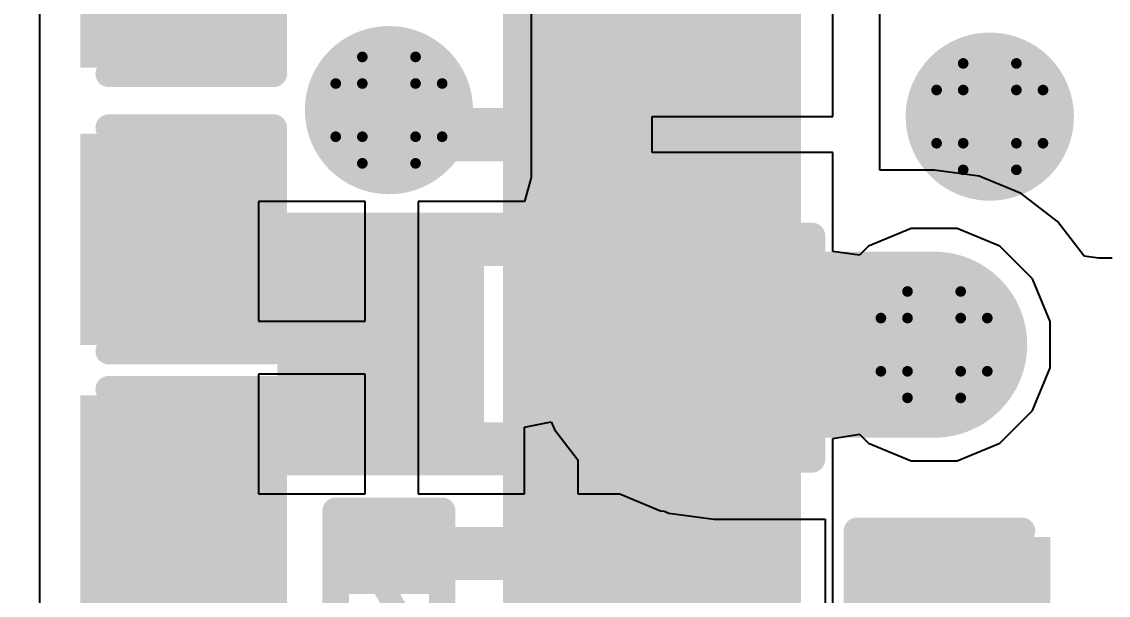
# Model space of a CAD drawing. Header units: inches. Extents: x 0 to 12.8, y -0.1 to 3.5.
# Drawn here: x 0.577 to 0.7812, y 0.4849 to 0.5927 of the extents above; entities that cross this region are included whole.
import ezdxf

# ---------------------------------------------------------------- set-up
doc = ezdxf.new("R2010")
doc.units = ezdxf.units.IN
doc.header["$MEASUREMENT"] = 0
for name, color, linetype in [('Bottom Layer', 5, 'Continuous'), ('Bottom Overlay', 54, 'Continuous'), ('Bottom Paste', 16, 'Continuous'), ('Bottom Solder', 6, 'Continuous'), ('Drill Drawing', 1, 'Continuous'), ('Top Layer', 1, 'Continuous'), ('Top Overlay', 2, 'Continuous'), ('Top Paste', 8, 'Continuous'), ('Top Solder', 216, 'Continuous'), ('Via Holes', 16, 'Continuous')]:
    doc.layers.add(name, color=color, linetype=linetype)
doc.styles.add('Arial', font='', dxfattribs={"height": 0.2})
doc.styles.get('Arial').set_extended_font_data('Arial')

# ---------------------------------------------------------------- blocks, each defined once
blk = doc.blocks.new('48_LQFP__7_7___5')
at = {"layer": 'Top Layer'}
for points in [[(-0.003543300000000001, -0.14330705), (-0.003543299999999998, -0.19133855), (-0.0161417, -0.19133855), (-0.0161417, -0.14330705)], [(0.0161417, -0.14330705), (0.0161417, -0.19133855), (0.003543300000000001, -0.19133855), (0.003543299999999998, -0.14330705)], [(0.0358268, -0.14330705), (0.0358268, -0.19133855), (0.0232284, -0.19133855), (0.0232284, -0.14330705)], [(0.0555118, -0.14330705), (0.0555118, -0.19133855), (0.0429134, -0.19133855), (0.0429134, -0.14330705)], [(0.0751969, -0.14330705), (0.0751969, -0.19133855), (0.0625985, -0.19133855), (0.0625985, -0.14330705)], [(0.0948819, -0.14330705), (0.0948819, -0.19133855), (0.0822835, -0.19133855), (0.0822835, -0.14330705)]]:
    blk.add_hatch(color=1, dxfattribs=at).paths.add_polyline_path(points)
at = {"layer": 'Top Paste'}
for points in [[(-0.003543300000000001, -0.14330705), (-0.003543299999999998, -0.19133855), (-0.0161417, -0.19133855), (-0.0161417, -0.14330705)], [(0.0161417, -0.14330705), (0.0161417, -0.19133855), (0.003543300000000001, -0.19133855), (0.003543299999999998, -0.14330705)], [(0.0358268, -0.14330705), (0.0358268, -0.19133855), (0.0232284, -0.19133855), (0.0232284, -0.14330705)], [(0.0555118, -0.14330705), (0.0555118, -0.19133855), (0.0429134, -0.19133855), (0.0429134, -0.14330705)], [(0.0751969, -0.14330705), (0.0751969, -0.19133855), (0.0625985, -0.19133855), (0.0625985, -0.14330705)], [(0.0948819, -0.14330705), (0.0948819, -0.19133855), (0.0822835, -0.19133855), (0.0822835, -0.14330705)]]:
    blk.add_hatch(color=8, dxfattribs=at).paths.add_polyline_path(points)
at = {"layer": 'Top Solder'}
for points in [[(0.0004566999999999985, -0.13930705), (0.0004567000000000015, -0.19533855), (-0.0201417, -0.19533855), (-0.0201417, -0.13930705)], [(0.0201417, -0.13930705), (0.0201417, -0.19533855), (-0.0004566999999999985, -0.19533855), (-0.0004567000000000015, -0.13930705)], [(0.0398268, -0.13930705), (0.0398268, -0.19533855), (0.0192284, -0.19533855), (0.0192284, -0.13930705)], [(0.0595118, -0.13930705), (0.0595118, -0.19533855), (0.0389134, -0.19533855), (0.0389134, -0.13930705)], [(0.0791969, -0.13930705), (0.0791969, -0.19533855), (0.0585985, -0.19533855), (0.0585985, -0.13930705)], [(0.0988819, -0.13930705), (0.0988819, -0.19533855), (0.0782835, -0.19533855), (0.0782835, -0.13930705)]]:
    blk.add_hatch(color=216, dxfattribs=at).paths.add_polyline_path(points)
blk = doc.blocks.new('R___0201_8')
at = {"layer": 'Top Layer'}
for points in [[(-0.01614165, 0.00728345), (-0.00551175, 0.00728345), (-0.00551175, -0.00728345), (-0.01614165, -0.00728345)], [(0.00551185, 0.00728345), (0.01614175, 0.00728345), (0.01614175, -0.00728345), (0.00551185, -0.00728345)]]:
    blk.add_hatch(color=1, dxfattribs=at).paths.add_polyline_path(points)
at = {"layer": 'Top Paste'}
for points in [[(-0.01614165, 0.00728345), (-0.00551175, 0.00728345), (-0.00551175, -0.00728345), (-0.01614165, -0.00728345)], [(0.00551185, 0.00728345), (0.01614175, 0.00728345), (0.01614175, -0.00728345), (0.00551185, -0.00728345)]]:
    blk.add_hatch(color=8, dxfattribs=at).paths.add_polyline_path(points)
at = {"layer": 'Top Solder'}
for points in [[(-0.01830705, 0.00944885), (-0.00334635, 0.00944885), (-0.00334635, -0.00944885), (-0.01830705, -0.00944885)], [(0.00334645, 0.00944885), (0.01830715, 0.00944885), (0.01830715, -0.00944885), (0.00334645, -0.00944885)]]:
    blk.add_hatch(color=216, dxfattribs=at).paths.add_polyline_path(points)
at = {"layer": 'Top Overlay'}
for points in [[(-0.019, 0.01, 0.005, 0.005, 0), (-0.019, -0.01, 0.005, 0.005, 0)], [(-0.019, 0.01, 0.005, 0.005, 0), (0.019, 0.01, 0.005, 0.005, 0)], [(0.019, 0.01, 0.005, 0.005, 0), (0.019, -0.01, 0.005, 0.005, 0)], [(-0.019, -0.01, 0.005, 0.005, 0), (0.019, -0.01, 0.005, 0.005, 0)]]:
    blk.add_lwpolyline(points, format="xyseb", dxfattribs=at)
for points in [[(-0.02025, 0.01, 0.0025, 0.0025, 1), (-0.01775, 0.01, 0.0025, 0.0025, 1)], [(-0.02025, 0.01, 0.0025, 0.0025, 1), (-0.01775, 0.01, 0.0025, 0.0025, 1)], [(0.01775, 0.01, 0.0025, 0.0025, 1), (0.02025, 0.01, 0.0025, 0.0025, 1)], [(0.01775, 0.01, 0.0025, 0.0025, 1), (0.02025, 0.01, 0.0025, 0.0025, 1)], [(-0.02025, -0.01, 0.0025, 0.0025, 1), (-0.01775, -0.01, 0.0025, 0.0025, 1)], [(-0.02025, -0.01, 0.0025, 0.0025, 1), (-0.01775, -0.01, 0.0025, 0.0025, 1)], [(0.01775, -0.01, 0.0025, 0.0025, 1), (0.02025, -0.01, 0.0025, 0.0025, 1)], [(0.01775, -0.01, 0.0025, 0.0025, 1), (0.02025, -0.01, 0.0025, 0.0025, 1)]]:
    blk.add_lwpolyline(points, format="xyseb", close=True, dxfattribs=at)
blk = doc.blocks.new('C___0603_43')
at = {"layer": 'Top Layer'}
for points in [[(-0.015, 0.0175), (-0.015, -0.0175), (-0.045, -0.0175), (-0.045, 0.0175)], [(0.045, 0.0175), (0.045, -0.0175), (0.015, -0.0175), (0.015, 0.0175)]]:
    blk.add_hatch(color=1, dxfattribs=at).paths.add_polyline_path(points)
at = {"layer": 'Top Paste'}
for points in [[(-0.015, 0.0175), (-0.015, -0.0175), (-0.045, -0.0175), (-0.045, 0.0175)], [(0.045, 0.0175), (0.045, -0.0175), (0.015, -0.0175), (0.015, 0.0175)]]:
    blk.add_hatch(color=8, dxfattribs=at).paths.add_polyline_path(points)
at = {"layer": 'Top Solder'}
for points in [[(-0.0126378, 0.0198622), (-0.0126378, -0.0198622), (-0.0473622, -0.0198622), (-0.0473622, 0.0198622)], [(0.0473622, 0.0198622), (0.0473622, -0.0198622), (0.0126378, -0.0198622), (0.0126378, 0.0198622)]]:
    blk.add_hatch(color=216, dxfattribs=at).paths.add_polyline_path(points)
at = {"layer": 'Top Overlay'}
for points in [[(-0.049, -0.021, 0.005, 0.005, 0), (-0.049, 0.021, 0.005, 0.005, 0)], [(-0.049, 0.021, 0.005, 0.005, 0), (-0.018, 0.021, 0.005, 0.005, 0)], [(0.018, 0.021, 0.005, 0.005, 0), (0.049, 0.021, 0.005, 0.005, 0)], [(0.049, -0.021, 0.005, 0.005, 0), (0.049, 0.021, 0.005, 0.005, 0)], [(-0.049, -0.021, 0.005, 0.005, 0), (-0.018, -0.021, 0.005, 0.005, 0)], [(0.018, -0.021, 0.005, 0.005, 0), (0.049, -0.021, 0.005, 0.005, 0)]]:
    blk.add_lwpolyline(points, format="xyseb", dxfattribs=at)
for points in [[(-0.05025, 0.021, 0.0025, 0.0025, 1), (-0.04775, 0.021, 0.0025, 0.0025, 1)], [(-0.05025, 0.021, 0.0025, 0.0025, 1), (-0.04775, 0.021, 0.0025, 0.0025, 1)], [(-0.01925, 0.021, 0.0025, 0.0025, 1), (-0.01675, 0.021, 0.0025, 0.0025, 1)], [(0.01675, 0.021, 0.0025, 0.0025, 1), (0.01925, 0.021, 0.0025, 0.0025, 1)], [(0.04775, 0.021, 0.0025, 0.0025, 1), (0.05025, 0.021, 0.0025, 0.0025, 1)], [(0.04775, 0.021, 0.0025, 0.0025, 1), (0.05025, 0.021, 0.0025, 0.0025, 1)], [(-0.05025, -0.021, 0.0025, 0.0025, 1), (-0.04775, -0.021, 0.0025, 0.0025, 1)], [(-0.05025, -0.021, 0.0025, 0.0025, 1), (-0.04775, -0.021, 0.0025, 0.0025, 1)], [(-0.01925, -0.021, 0.0025, 0.0025, 1), (-0.01675, -0.021, 0.0025, 0.0025, 1)], [(0.01675, -0.021, 0.0025, 0.0025, 1), (0.01925, -0.021, 0.0025, 0.0025, 1)], [(0.04775, -0.021, 0.0025, 0.0025, 1), (0.05025, -0.021, 0.0025, 0.0025, 1)], [(0.04775, -0.021, 0.0025, 0.0025, 1), (0.05025, -0.021, 0.0025, 0.0025, 1)]]:
    blk.add_lwpolyline(points, format="xyseb", close=True, dxfattribs=at)
blk = doc.blocks.new('C___0603_44')
at = {"layer": 'Top Layer'}
for points in [[(-0.015, 0.0175), (-0.015, -0.0175), (-0.045, -0.0175), (-0.045, 0.0175)], [(0.045, 0.0175), (0.045, -0.0175), (0.015, -0.0175), (0.015, 0.0175)]]:
    blk.add_hatch(color=1, dxfattribs=at).paths.add_polyline_path(points)
at = {"layer": 'Top Paste'}
for points in [[(-0.015, 0.0175), (-0.015, -0.0175), (-0.045, -0.0175), (-0.045, 0.0175)], [(0.045, 0.0175), (0.045, -0.0175), (0.015, -0.0175), (0.015, 0.0175)]]:
    blk.add_hatch(color=8, dxfattribs=at).paths.add_polyline_path(points)
at = {"layer": 'Top Solder'}
for points in [[(-0.0126378, 0.0198622), (-0.0126378, -0.0198622), (-0.0473622, -0.0198622), (-0.0473622, 0.0198622)], [(0.0473622, 0.0198622), (0.0473622, -0.0198622), (0.0126378, -0.0198622), (0.0126378, 0.0198622)]]:
    blk.add_hatch(color=216, dxfattribs=at).paths.add_polyline_path(points)
at = {"layer": 'Top Overlay'}
for points in [[(-0.049, -0.021, 0.005, 0.005, 0), (-0.049, 0.021, 0.005, 0.005, 0)], [(-0.049, 0.021, 0.005, 0.005, 0), (-0.018, 0.021, 0.005, 0.005, 0)], [(0.018, 0.021, 0.005, 0.005, 0), (0.049, 0.021, 0.005, 0.005, 0)], [(0.049, -0.021, 0.005, 0.005, 0), (0.049, 0.021, 0.005, 0.005, 0)], [(-0.049, -0.021, 0.005, 0.005, 0), (-0.018, -0.021, 0.005, 0.005, 0)], [(0.018, -0.021, 0.005, 0.005, 0), (0.049, -0.021, 0.005, 0.005, 0)]]:
    blk.add_lwpolyline(points, format="xyseb", dxfattribs=at)
for points in [[(-0.05025, 0.021, 0.0025, 0.0025, 1), (-0.04775, 0.021, 0.0025, 0.0025, 1)], [(-0.05025, 0.021, 0.0025, 0.0025, 1), (-0.04775, 0.021, 0.0025, 0.0025, 1)], [(-0.01925, 0.021, 0.0025, 0.0025, 1), (-0.01675, 0.021, 0.0025, 0.0025, 1)], [(0.01675, 0.021, 0.0025, 0.0025, 1), (0.01925, 0.021, 0.0025, 0.0025, 1)], [(0.04775, 0.021, 0.0025, 0.0025, 1), (0.05025, 0.021, 0.0025, 0.0025, 1)], [(0.04775, 0.021, 0.0025, 0.0025, 1), (0.05025, 0.021, 0.0025, 0.0025, 1)], [(-0.05025, -0.021, 0.0025, 0.0025, 1), (-0.04775, -0.021, 0.0025, 0.0025, 1)], [(-0.05025, -0.021, 0.0025, 0.0025, 1), (-0.04775, -0.021, 0.0025, 0.0025, 1)], [(-0.01925, -0.021, 0.0025, 0.0025, 1), (-0.01675, -0.021, 0.0025, 0.0025, 1)], [(0.01675, -0.021, 0.0025, 0.0025, 1), (0.01925, -0.021, 0.0025, 0.0025, 1)], [(0.04775, -0.021, 0.0025, 0.0025, 1), (0.05025, -0.021, 0.0025, 0.0025, 1)], [(0.04775, -0.021, 0.0025, 0.0025, 1), (0.05025, -0.021, 0.0025, 0.0025, 1)]]:
    blk.add_lwpolyline(points, format="xyseb", close=True, dxfattribs=at)
blk = doc.blocks.new('C___0603_B_49')
at = {"layer": 'Bottom Layer'}
for points in [[(-0.045, -0.0175), (-0.045, 0.0175), (-0.015, 0.0175), (-0.015, -0.0175)], [(0.015, -0.0175), (0.015, 0.0175), (0.045, 0.0175), (0.045, -0.0175)]]:
    blk.add_hatch(color=5, dxfattribs=at).paths.add_polyline_path(points)
at = {"layer": 'Bottom Paste'}
for points in [[(-0.045, -0.0175), (-0.045, 0.0175), (-0.015, 0.0175), (-0.015, -0.0175)], [(0.015, -0.0175), (0.015, 0.0175), (0.045, 0.0175), (0.045, -0.0175)]]:
    blk.add_hatch(color=16, dxfattribs=at).paths.add_polyline_path(points)
at = {"layer": 'Bottom Solder'}
for points in [[(-0.0473622, -0.0198622), (-0.0473622, 0.0198622), (-0.0126378, 0.0198622), (-0.0126378, -0.0198622)], [(0.0126378, -0.0198622), (0.0126378, 0.0198622), (0.0473622, 0.0198622), (0.0473622, -0.0198622)]]:
    blk.add_hatch(color=6, dxfattribs=at).paths.add_polyline_path(points)
at = {"layer": 'Bottom Overlay'}
for points in [[(-0.049, 0.021, 0.005, 0.005, 0), (-0.018, 0.021, 0.005, 0.005, 0)], [(-0.049, -0.021, 0.005, 0.005, 0), (-0.049, 0.021, 0.005, 0.005, 0)], [(0.018, 0.021, 0.005, 0.005, 0), (0.049, 0.021, 0.005, 0.005, 0)], [(0.049, -0.021, 0.005, 0.005, 0), (0.049, 0.021, 0.005, 0.005, 0)], [(-0.049, -0.021, 0.005, 0.005, 0), (-0.018, -0.021, 0.005, 0.005, 0)], [(0.018, -0.021, 0.005, 0.005, 0), (0.049, -0.021, 0.005, 0.005, 0)]]:
    blk.add_lwpolyline(points, format="xyseb", dxfattribs=at)
for points in [[(-0.05025, 0.021, 0.0025, 0.0025, 1), (-0.04775, 0.021, 0.0025, 0.0025, 1)], [(-0.05025, 0.021, 0.0025, 0.0025, 1), (-0.04775, 0.021, 0.0025, 0.0025, 1)], [(-0.01925, 0.021, 0.0025, 0.0025, 1), (-0.01675, 0.021, 0.0025, 0.0025, 1)], [(0.01675, 0.021, 0.0025, 0.0025, 1), (0.01925, 0.021, 0.0025, 0.0025, 1)], [(0.04775, 0.021, 0.0025, 0.0025, 1), (0.05025, 0.021, 0.0025, 0.0025, 1)], [(0.04775, 0.021, 0.0025, 0.0025, 1), (0.05025, 0.021, 0.0025, 0.0025, 1)], [(-0.05025, -0.021, 0.0025, 0.0025, 1), (-0.04775, -0.021, 0.0025, 0.0025, 1)], [(-0.05025, -0.021, 0.0025, 0.0025, 1), (-0.04775, -0.021, 0.0025, 0.0025, 1)], [(-0.01925, -0.021, 0.0025, 0.0025, 1), (-0.01675, -0.021, 0.0025, 0.0025, 1)], [(0.01675, -0.021, 0.0025, 0.0025, 1), (0.01925, -0.021, 0.0025, 0.0025, 1)], [(0.04775, -0.021, 0.0025, 0.0025, 1), (0.05025, -0.021, 0.0025, 0.0025, 1)], [(0.04775, -0.021, 0.0025, 0.0025, 1), (0.05025, -0.021, 0.0025, 0.0025, 1)]]:
    blk.add_lwpolyline(points, format="xyseb", close=True, dxfattribs=at)
blk = doc.blocks.new('C___0603_B_53')
at = {"layer": 'Bottom Layer'}
for points in [[(-0.045, -0.0175), (-0.045, 0.0175), (-0.015, 0.0175), (-0.015, -0.0175)], [(0.015, -0.0175), (0.015, 0.0175), (0.045, 0.0175), (0.045, -0.0175)]]:
    blk.add_hatch(color=5, dxfattribs=at).paths.add_polyline_path(points)
at = {"layer": 'Bottom Paste'}
for points in [[(-0.045, -0.0175), (-0.045, 0.0175), (-0.015, 0.0175), (-0.015, -0.0175)], [(0.015, -0.0175), (0.015, 0.0175), (0.045, 0.0175), (0.045, -0.0175)]]:
    blk.add_hatch(color=16, dxfattribs=at).paths.add_polyline_path(points)
at = {"layer": 'Bottom Solder'}
for points in [[(-0.0473622, -0.0198622), (-0.0473622, 0.0198622), (-0.0126378, 0.0198622), (-0.0126378, -0.0198622)], [(0.0126378, -0.0198622), (0.0126378, 0.0198622), (0.0473622, 0.0198622), (0.0473622, -0.0198622)]]:
    blk.add_hatch(color=6, dxfattribs=at).paths.add_polyline_path(points)
at = {"layer": 'Bottom Overlay'}
for points in [[(-0.049, 0.021, 0.005, 0.005, 0), (-0.018, 0.021, 0.005, 0.005, 0)], [(-0.049, -0.021, 0.005, 0.005, 0), (-0.049, 0.021, 0.005, 0.005, 0)], [(0.018, 0.021, 0.005, 0.005, 0), (0.049, 0.021, 0.005, 0.005, 0)], [(0.049, -0.021, 0.005, 0.005, 0), (0.049, 0.021, 0.005, 0.005, 0)], [(-0.049, -0.021, 0.005, 0.005, 0), (-0.018, -0.021, 0.005, 0.005, 0)], [(0.018, -0.021, 0.005, 0.005, 0), (0.049, -0.021, 0.005, 0.005, 0)]]:
    blk.add_lwpolyline(points, format="xyseb", dxfattribs=at)
for points in [[(-0.05025, 0.021, 0.0025, 0.0025, 1), (-0.04775, 0.021, 0.0025, 0.0025, 1)], [(-0.05025, 0.021, 0.0025, 0.0025, 1), (-0.04775, 0.021, 0.0025, 0.0025, 1)], [(-0.01925, 0.021, 0.0025, 0.0025, 1), (-0.01675, 0.021, 0.0025, 0.0025, 1)], [(0.01675, 0.021, 0.0025, 0.0025, 1), (0.01925, 0.021, 0.0025, 0.0025, 1)], [(0.04775, 0.021, 0.0025, 0.0025, 1), (0.05025, 0.021, 0.0025, 0.0025, 1)], [(0.04775, 0.021, 0.0025, 0.0025, 1), (0.05025, 0.021, 0.0025, 0.0025, 1)], [(-0.05025, -0.021, 0.0025, 0.0025, 1), (-0.04775, -0.021, 0.0025, 0.0025, 1)], [(-0.05025, -0.021, 0.0025, 0.0025, 1), (-0.04775, -0.021, 0.0025, 0.0025, 1)], [(-0.01925, -0.021, 0.0025, 0.0025, 1), (-0.01675, -0.021, 0.0025, 0.0025, 1)], [(0.01675, -0.021, 0.0025, 0.0025, 1), (0.01925, -0.021, 0.0025, 0.0025, 1)], [(0.04775, -0.021, 0.0025, 0.0025, 1), (0.05025, -0.021, 0.0025, 0.0025, 1)], [(0.04775, -0.021, 0.0025, 0.0025, 1), (0.05025, -0.021, 0.0025, 0.0025, 1)]]:
    blk.add_lwpolyline(points, format="xyseb", close=True, dxfattribs=at)
blk = doc.blocks.new('C___0603_54')
at = {"layer": 'Top Layer'}
for points in [[(-0.015, 0.0175), (-0.015, -0.0175), (-0.045, -0.0175), (-0.045, 0.0175)], [(0.045, 0.0175), (0.045, -0.0175), (0.015, -0.0175), (0.015, 0.0175)]]:
    blk.add_hatch(color=1, dxfattribs=at).paths.add_polyline_path(points)
at = {"layer": 'Top Paste'}
for points in [[(-0.015, 0.0175), (-0.015, -0.0175), (-0.045, -0.0175), (-0.045, 0.0175)], [(0.045, 0.0175), (0.045, -0.0175), (0.015, -0.0175), (0.015, 0.0175)]]:
    blk.add_hatch(color=8, dxfattribs=at).paths.add_polyline_path(points)
at = {"layer": 'Top Solder'}
for points in [[(-0.0126378, 0.0198622), (-0.0126378, -0.0198622), (-0.0473622, -0.0198622), (-0.0473622, 0.0198622)], [(0.0473622, 0.0198622), (0.0473622, -0.0198622), (0.0126378, -0.0198622), (0.0126378, 0.0198622)]]:
    blk.add_hatch(color=216, dxfattribs=at).paths.add_polyline_path(points)
at = {"layer": 'Top Overlay'}
for points in [[(-0.049, -0.021, 0.005, 0.005, 0), (-0.049, 0.021, 0.005, 0.005, 0)], [(-0.049, 0.021, 0.005, 0.005, 0), (-0.018, 0.021, 0.005, 0.005, 0)], [(0.018, 0.021, 0.005, 0.005, 0), (0.049, 0.021, 0.005, 0.005, 0)], [(0.049, -0.021, 0.005, 0.005, 0), (0.049, 0.021, 0.005, 0.005, 0)], [(-0.049, -0.021, 0.005, 0.005, 0), (-0.018, -0.021, 0.005, 0.005, 0)], [(0.018, -0.021, 0.005, 0.005, 0), (0.049, -0.021, 0.005, 0.005, 0)]]:
    blk.add_lwpolyline(points, format="xyseb", dxfattribs=at)
for points in [[(-0.05025, 0.021, 0.0025, 0.0025, 1), (-0.04775, 0.021, 0.0025, 0.0025, 1)], [(-0.05025, 0.021, 0.0025, 0.0025, 1), (-0.04775, 0.021, 0.0025, 0.0025, 1)], [(-0.01925, 0.021, 0.0025, 0.0025, 1), (-0.01675, 0.021, 0.0025, 0.0025, 1)], [(0.01675, 0.021, 0.0025, 0.0025, 1), (0.01925, 0.021, 0.0025, 0.0025, 1)], [(0.04775, 0.021, 0.0025, 0.0025, 1), (0.05025, 0.021, 0.0025, 0.0025, 1)], [(0.04775, 0.021, 0.0025, 0.0025, 1), (0.05025, 0.021, 0.0025, 0.0025, 1)], [(-0.05025, -0.021, 0.0025, 0.0025, 1), (-0.04775, -0.021, 0.0025, 0.0025, 1)], [(-0.05025, -0.021, 0.0025, 0.0025, 1), (-0.04775, -0.021, 0.0025, 0.0025, 1)], [(-0.01925, -0.021, 0.0025, 0.0025, 1), (-0.01675, -0.021, 0.0025, 0.0025, 1)], [(0.01675, -0.021, 0.0025, 0.0025, 1), (0.01925, -0.021, 0.0025, 0.0025, 1)], [(0.04775, -0.021, 0.0025, 0.0025, 1), (0.05025, -0.021, 0.0025, 0.0025, 1)], [(0.04775, -0.021, 0.0025, 0.0025, 1), (0.05025, -0.021, 0.0025, 0.0025, 1)]]:
    blk.add_lwpolyline(points, format="xyseb", close=True, dxfattribs=at)

msp = doc.modelspace()

# ---------------------------------------------------------------- hatches: boundary and pattern name
at = {"layer": 'Bottom Layer'}
h = msp.add_hatch(color=5, dxfattribs=at)
edge = h.paths.add_edge_path()
edge.add_arc((0.6460231, 0.5760867), 0.011811, 0, 360)
h = msp.add_hatch(color=5, dxfattribs=at)
edge = h.paths.add_edge_path()
edge.add_arc((0.758954, 0.574864), 0.011811, 0, 360)
h = msp.add_hatch(color=5, dxfattribs=at)
edge = h.paths.add_edge_path()
edge.add_arc((0.7484879, 0.5319975), 0.011811, 0, 360)
at = {"layer": 'Bottom Solder'}
h = msp.add_hatch(color=6, dxfattribs=at)
edge = h.paths.add_edge_path()
edge.add_arc((0.6460231, 0.5760867), 0.015811, 0, 360)
h = msp.add_hatch(color=6, dxfattribs=at)
edge = h.paths.add_edge_path()
edge.add_arc((0.758954, 0.574864), 0.015811, 0, 360)
h = msp.add_hatch(color=6, dxfattribs=at)
edge = h.paths.add_edge_path()
edge.add_arc((0.7484879, 0.5319975), 0.015811, 0, 360)
at = {"layer": 'Top Layer'}
h = msp.add_hatch(color=1, dxfattribs=at)
edge = h.paths.add_edge_path()
edge.add_arc((0.6460231, 0.5760867), 0.011811, 0, 360)
h = msp.add_hatch(color=1, dxfattribs=at)
edge = h.paths.add_edge_path()
edge.add_arc((0.758954, 0.574864), 0.011811, 0, 360)
h = msp.add_hatch(color=1, dxfattribs=at)
edge = h.paths.add_edge_path()
edge.add_arc((0.7484879, 0.5319975), 0.011811, 0, 360)
at = {"layer": 'Top Solder'}
h = msp.add_hatch(color=216, dxfattribs=at)
edge = h.paths.add_edge_path()
edge.add_arc((0.6460231, 0.5760867), 0.015811, 0, 360)
h = msp.add_hatch(color=216, dxfattribs=at)
edge = h.paths.add_edge_path()
edge.add_arc((0.758954, 0.574864), 0.015811, 0, 360)
h = msp.add_hatch(color=216, dxfattribs=at)
edge = h.paths.add_edge_path()
edge.add_arc((0.7484879, 0.5319975), 0.015811, 0, 360)
at = {"layer": 'Via Holes'}
h = msp.add_hatch(color=7, dxfattribs=at)
edge = h.paths.add_edge_path()
edge.add_arc((0.6460231, 0.5760867), 0.0059055, 0, 360)
h = msp.add_hatch(color=7, dxfattribs=at)
edge = h.paths.add_edge_path()
edge.add_arc((0.758954, 0.574864), 0.0059055, 0, 360)
h = msp.add_hatch(color=7, dxfattribs=at)
edge = h.paths.add_edge_path()
edge.add_arc((0.7484879, 0.5319975), 0.0059055, 0, 360)

# ---------------------------------------------------------------- linework, layer by layer
at = {"layer": 'Bottom Layer'}
for p, q in [((0.6727366, 0.676307), (0.6727366, 0.5634344)), ((0.7382974, 0.5647779), (0.7382974, 0.6435266)), ((0.7484879, 0.5647779), (0.7382974, 0.5647779)), ((0.7569721, 0.5636609), (0.7484879, 0.5647779)), ((0.7648781, 0.5603862), (0.7569721, 0.5636609)), ((0.6727366, 0.5634344), (0.6715238, 0.5589368)), ((0.7716671, 0.5551767), (0.7648781, 0.5603862)), ((0.6415239, 0.5589367), (0.6215239, 0.5589367)), ((0.6215239, 0.5589367), (0.6215239, 0.5364367)), ((0.6415239, 0.5364367), (0.6415239, 0.5589367)), ((0.6677365, 0.5589367), (0.6515239, 0.5589367)), ((0.6515239, 0.5589367), (0.6515239, 0.5314367)), ((0.6715238, 0.5589368), (0.6677365, 0.5589367)), ((0.7766882, 0.5486332), (0.7716671, 0.5551767)), ((0.7793847, 0.5482405), (0.7766882, 0.5486332)), ((0.7819376, 0.5482405), (0.7793847, 0.5482405)), ((0.6215239, 0.5364367), (0.6415239, 0.5364367)), ((0.6515239, 0.5314367), (0.6515239, 0.5039367)), ((0.6415239, 0.5264367), (0.6215239, 0.5264367)), ((0.6215239, 0.5264367), (0.6215239, 0.5039367)), ((0.6415239, 0.5039367), (0.6415239, 0.5264367)), ((0.6715239, 0.516518), (0.6765239, 0.5175125)), ((0.6765239, 0.5175125), (0.6771283, 0.5160534)), ((0.6715239, 0.5039367), (0.6715239, 0.516518)), ((0.6771283, 0.5160534), (0.6815239, 0.5103251)), ((0.6815239, 0.5103251), (0.6815239, 0.5039367)), ((0.6215239, 0.5039367), (0.6415239, 0.5039367)), ((0.6515239, 0.5039367), (0.6715239, 0.5039367)), ((0.6815239, 0.5039367), (0.6894122, 0.5039367)), ((0.6894122, 0.5039367), (0.6970328, 0.5007802)), ((0.6970328, 0.5007802), (0.6977521, 0.5006855)), ((0.6977521, 0.5006855), (0.6986005, 0.5003341)), ((0.6986005, 0.5003341), (0.7070847, 0.4992171)), ((0.7070847, 0.4992171), (0.728, 0.4992171)), ((0.728, 0.4992171), (0.728, 0.481))]:
    msp.add_line(p, q, dxfattribs=at)
for points in [[(0.705517, 0.5324436, 0.035, 0.035, 0), (0.705517, 0.676307, 0.035, 0.035, 0)], [(0.7070847, 0.5319975, 0.035, 0.035, 0), (0.7484879, 0.5319975, 0.035, 0.035, 0)]]:
    msp.add_lwpolyline(points, format="xyseb", dxfattribs=at)
for points in [[(0.696767, 0.5324436, 0.0175, 0.0175, 1), (0.714267, 0.5324436, 0.0175, 0.0175, 1)], [(0.6983347, 0.5319975, 0.0175, 0.0175, 1), (0.7158347, 0.5319975, 0.0175, 0.0175, 1)], [(0.7397379, 0.5319975, 0.0175, 0.0175, 1), (0.7572379, 0.5319975, 0.0175, 0.0175, 1)]]:
    msp.add_lwpolyline(points, format="xyseb", close=True, dxfattribs=at)
at = {"layer": 'Drill Drawing'}
for points in [[(0.6410231, 0.5810867, 0.002, 0.002, 0), (0.6410231, 0.5860867, 0.002, 0.002, 0)], [(0.6410231, 0.5860867, 0.002, 0.002, 0), (0.6510231, 0.5860867, 0.002, 0.002, 0)], [(0.6510231, 0.5810867, 0.002, 0.002, 0), (0.6510231, 0.5860867, 0.002, 0.002, 0)], [(0.753954, 0.579864, 0.002, 0.002, 0), (0.753954, 0.584864, 0.002, 0.002, 0)], [(0.753954, 0.584864, 0.002, 0.002, 0), (0.763954, 0.584864, 0.002, 0.002, 0)], [(0.763954, 0.579864, 0.002, 0.002, 0), (0.763954, 0.584864, 0.002, 0.002, 0)], [(0.6360231, 0.5710867, 0.002, 0.002, 0), (0.6360231, 0.5810867, 0.002, 0.002, 0)], [(0.6360231, 0.5810867, 0.002, 0.002, 0), (0.6410231, 0.5810867, 0.002, 0.002, 0)], [(0.6510231, 0.5810867, 0.002, 0.002, 0), (0.6560231, 0.5810867, 0.002, 0.002, 0)], [(0.6560231, 0.5710867, 0.002, 0.002, 0), (0.6560231, 0.5810867, 0.002, 0.002, 0)], [(0.748954, 0.569864, 0.002, 0.002, 0), (0.748954, 0.579864, 0.002, 0.002, 0)], [(0.748954, 0.579864, 0.002, 0.002, 0), (0.753954, 0.579864, 0.002, 0.002, 0)], [(0.763954, 0.579864, 0.002, 0.002, 0), (0.768954, 0.579864, 0.002, 0.002, 0)], [(0.768954, 0.569864, 0.002, 0.002, 0), (0.768954, 0.579864, 0.002, 0.002, 0)], [(0.6360231, 0.5710867, 0.002, 0.002, 0), (0.6410231, 0.5710867, 0.002, 0.002, 0)], [(0.6410231, 0.5660867, 0.002, 0.002, 0), (0.6410231, 0.5710867, 0.002, 0.002, 0)], [(0.6510231, 0.5710867, 0.002, 0.002, 0), (0.6560231, 0.5710867, 0.002, 0.002, 0)], [(0.6510231, 0.5660867, 0.002, 0.002, 0), (0.6510231, 0.5710867, 0.002, 0.002, 0)], [(0.748954, 0.569864, 0.002, 0.002, 0), (0.753954, 0.569864, 0.002, 0.002, 0)], [(0.753954, 0.564864, 0.002, 0.002, 0), (0.753954, 0.569864, 0.002, 0.002, 0)], [(0.763954, 0.569864, 0.002, 0.002, 0), (0.768954, 0.569864, 0.002, 0.002, 0)], [(0.763954, 0.564864, 0.002, 0.002, 0), (0.763954, 0.569864, 0.002, 0.002, 0)], [(0.6410231, 0.5660867, 0.002, 0.002, 0), (0.6510231, 0.5660867, 0.002, 0.002, 0)], [(0.753954, 0.564864, 0.002, 0.002, 0), (0.763954, 0.564864, 0.002, 0.002, 0)], [(0.7434879, 0.5369975, 0.002, 0.002, 0), (0.7434879, 0.5419975, 0.002, 0.002, 0)], [(0.7434879, 0.5419975, 0.002, 0.002, 0), (0.7534879, 0.5419975, 0.002, 0.002, 0)], [(0.7534879, 0.5369975, 0.002, 0.002, 0), (0.7534879, 0.5419975, 0.002, 0.002, 0)], [(0.7384879, 0.5269975, 0.002, 0.002, 0), (0.7384879, 0.5369975, 0.002, 0.002, 0)], [(0.7384879, 0.5369975, 0.002, 0.002, 0), (0.7434879, 0.5369975, 0.002, 0.002, 0)], [(0.7534879, 0.5369975, 0.002, 0.002, 0), (0.7584879, 0.5369975, 0.002, 0.002, 0)], [(0.7584879, 0.5269975, 0.002, 0.002, 0), (0.7584879, 0.5369975, 0.002, 0.002, 0)], [(0.7384879, 0.5269975, 0.002, 0.002, 0), (0.7434879, 0.5269975, 0.002, 0.002, 0)], [(0.7434879, 0.5219975, 0.002, 0.002, 0), (0.7434879, 0.5269975, 0.002, 0.002, 0)], [(0.7534879, 0.5269975, 0.002, 0.002, 0), (0.7584879, 0.5269975, 0.002, 0.002, 0)], [(0.7534879, 0.5219975, 0.002, 0.002, 0), (0.7534879, 0.5269975, 0.002, 0.002, 0)], [(0.7434879, 0.5219975, 0.002, 0.002, 0), (0.7534879, 0.5219975, 0.002, 0.002, 0)]]:
    msp.add_lwpolyline(points, format="xyseb", dxfattribs=at)
for points in [[(0.6405231, 0.5860867, 0.001, 0.001, 1), (0.6415231, 0.5860867, 0.001, 0.001, 1)], [(0.6405231, 0.5860867, 0.001, 0.001, 1), (0.6415231, 0.5860867, 0.001, 0.001, 1)], [(0.6505231, 0.5860867, 0.001, 0.001, 1), (0.6515231, 0.5860867, 0.001, 0.001, 1)], [(0.6505231, 0.5860867, 0.001, 0.001, 1), (0.6515231, 0.5860867, 0.001, 0.001, 1)], [(0.753454, 0.584864, 0.001, 0.001, 1), (0.754454, 0.584864, 0.001, 0.001, 1)], [(0.753454, 0.584864, 0.001, 0.001, 1), (0.754454, 0.584864, 0.001, 0.001, 1)], [(0.763454, 0.584864, 0.001, 0.001, 1), (0.764454, 0.584864, 0.001, 0.001, 1)], [(0.763454, 0.584864, 0.001, 0.001, 1), (0.764454, 0.584864, 0.001, 0.001, 1)], [(0.6355231, 0.5810867, 0.001, 0.001, 1), (0.6365231, 0.5810867, 0.001, 0.001, 1)], [(0.6355231, 0.5810867, 0.001, 0.001, 1), (0.6365231, 0.5810867, 0.001, 0.001, 1)], [(0.6405231, 0.5810867, 0.001, 0.001, 1), (0.6415231, 0.5810867, 0.001, 0.001, 1)], [(0.6405231, 0.5810867, 0.001, 0.001, 1), (0.6415231, 0.5810867, 0.001, 0.001, 1)], [(0.6505231, 0.5810867, 0.001, 0.001, 1), (0.6515231, 0.5810867, 0.001, 0.001, 1)], [(0.6505231, 0.5810867, 0.001, 0.001, 1), (0.6515231, 0.5810867, 0.001, 0.001, 1)], [(0.6555231, 0.5810867, 0.001, 0.001, 1), (0.6565231, 0.5810867, 0.001, 0.001, 1)], [(0.6555231, 0.5810867, 0.001, 0.001, 1), (0.6565231, 0.5810867, 0.001, 0.001, 1)], [(0.748454, 0.579864, 0.001, 0.001, 1), (0.749454, 0.579864, 0.001, 0.001, 1)], [(0.748454, 0.579864, 0.001, 0.001, 1), (0.749454, 0.579864, 0.001, 0.001, 1)], [(0.753454, 0.579864, 0.001, 0.001, 1), (0.754454, 0.579864, 0.001, 0.001, 1)], [(0.753454, 0.579864, 0.001, 0.001, 1), (0.754454, 0.579864, 0.001, 0.001, 1)], [(0.763454, 0.579864, 0.001, 0.001, 1), (0.764454, 0.579864, 0.001, 0.001, 1)], [(0.763454, 0.579864, 0.001, 0.001, 1), (0.764454, 0.579864, 0.001, 0.001, 1)], [(0.768454, 0.579864, 0.001, 0.001, 1), (0.769454, 0.579864, 0.001, 0.001, 1)], [(0.768454, 0.579864, 0.001, 0.001, 1), (0.769454, 0.579864, 0.001, 0.001, 1)], [(0.6355231, 0.5710867, 0.001, 0.001, 1), (0.6365231, 0.5710867, 0.001, 0.001, 1)], [(0.6355231, 0.5710867, 0.001, 0.001, 1), (0.6365231, 0.5710867, 0.001, 0.001, 1)], [(0.6405231, 0.5710867, 0.001, 0.001, 1), (0.6415231, 0.5710867, 0.001, 0.001, 1)], [(0.6405231, 0.5710867, 0.001, 0.001, 1), (0.6415231, 0.5710867, 0.001, 0.001, 1)], [(0.6505231, 0.5710867, 0.001, 0.001, 1), (0.6515231, 0.5710867, 0.001, 0.001, 1)], [(0.6505231, 0.5710867, 0.001, 0.001, 1), (0.6515231, 0.5710867, 0.001, 0.001, 1)], [(0.6555231, 0.5710867, 0.001, 0.001, 1), (0.6565231, 0.5710867, 0.001, 0.001, 1)], [(0.6555231, 0.5710867, 0.001, 0.001, 1), (0.6565231, 0.5710867, 0.001, 0.001, 1)], [(0.748454, 0.569864, 0.001, 0.001, 1), (0.749454, 0.569864, 0.001, 0.001, 1)], [(0.748454, 0.569864, 0.001, 0.001, 1), (0.749454, 0.569864, 0.001, 0.001, 1)], [(0.753454, 0.569864, 0.001, 0.001, 1), (0.754454, 0.569864, 0.001, 0.001, 1)], [(0.753454, 0.569864, 0.001, 0.001, 1), (0.754454, 0.569864, 0.001, 0.001, 1)], [(0.763454, 0.569864, 0.001, 0.001, 1), (0.764454, 0.569864, 0.001, 0.001, 1)], [(0.763454, 0.569864, 0.001, 0.001, 1), (0.764454, 0.569864, 0.001, 0.001, 1)], [(0.768454, 0.569864, 0.001, 0.001, 1), (0.769454, 0.569864, 0.001, 0.001, 1)], [(0.768454, 0.569864, 0.001, 0.001, 1), (0.769454, 0.569864, 0.001, 0.001, 1)], [(0.6405231, 0.5660867, 0.001, 0.001, 1), (0.6415231, 0.5660867, 0.001, 0.001, 1)], [(0.6405231, 0.5660867, 0.001, 0.001, 1), (0.6415231, 0.5660867, 0.001, 0.001, 1)], [(0.6505231, 0.5660867, 0.001, 0.001, 1), (0.6515231, 0.5660867, 0.001, 0.001, 1)], [(0.6505231, 0.5660867, 0.001, 0.001, 1), (0.6515231, 0.5660867, 0.001, 0.001, 1)], [(0.753454, 0.564864, 0.001, 0.001, 1), (0.754454, 0.564864, 0.001, 0.001, 1)], [(0.753454, 0.564864, 0.001, 0.001, 1), (0.754454, 0.564864, 0.001, 0.001, 1)], [(0.763454, 0.564864, 0.001, 0.001, 1), (0.764454, 0.564864, 0.001, 0.001, 1)], [(0.763454, 0.564864, 0.001, 0.001, 1), (0.764454, 0.564864, 0.001, 0.001, 1)], [(0.7429879, 0.5419975, 0.001, 0.001, 1), (0.7439879, 0.5419975, 0.001, 0.001, 1)], [(0.7429879, 0.5419975, 0.001, 0.001, 1), (0.7439879, 0.5419975, 0.001, 0.001, 1)], [(0.7529879, 0.5419975, 0.001, 0.001, 1), (0.7539879, 0.5419975, 0.001, 0.001, 1)], [(0.7529879, 0.5419975, 0.001, 0.001, 1), (0.7539879, 0.5419975, 0.001, 0.001, 1)], [(0.7379879, 0.5369975, 0.001, 0.001, 1), (0.7389879, 0.5369975, 0.001, 0.001, 1)], [(0.7379879, 0.5369975, 0.001, 0.001, 1), (0.7389879, 0.5369975, 0.001, 0.001, 1)], [(0.7429879, 0.5369975, 0.001, 0.001, 1), (0.7439879, 0.5369975, 0.001, 0.001, 1)], [(0.7429879, 0.5369975, 0.001, 0.001, 1), (0.7439879, 0.5369975, 0.001, 0.001, 1)], [(0.7529879, 0.5369975, 0.001, 0.001, 1), (0.7539879, 0.5369975, 0.001, 0.001, 1)], [(0.7529879, 0.5369975, 0.001, 0.001, 1), (0.7539879, 0.5369975, 0.001, 0.001, 1)], [(0.7579879, 0.5369975, 0.001, 0.001, 1), (0.7589879, 0.5369975, 0.001, 0.001, 1)], [(0.7579879, 0.5369975, 0.001, 0.001, 1), (0.7589879, 0.5369975, 0.001, 0.001, 1)], [(0.7379879, 0.5269975, 0.001, 0.001, 1), (0.7389879, 0.5269975, 0.001, 0.001, 1)], [(0.7379879, 0.5269975, 0.001, 0.001, 1), (0.7389879, 0.5269975, 0.001, 0.001, 1)], [(0.7429879, 0.5269975, 0.001, 0.001, 1), (0.7439879, 0.5269975, 0.001, 0.001, 1)], [(0.7429879, 0.5269975, 0.001, 0.001, 1), (0.7439879, 0.5269975, 0.001, 0.001, 1)], [(0.7529879, 0.5269975, 0.001, 0.001, 1), (0.7539879, 0.5269975, 0.001, 0.001, 1)], [(0.7529879, 0.5269975, 0.001, 0.001, 1), (0.7539879, 0.5269975, 0.001, 0.001, 1)], [(0.7579879, 0.5269975, 0.001, 0.001, 1), (0.7589879, 0.5269975, 0.001, 0.001, 1)], [(0.7579879, 0.5269975, 0.001, 0.001, 1), (0.7589879, 0.5269975, 0.001, 0.001, 1)], [(0.7429879, 0.5219975, 0.001, 0.001, 1), (0.7439879, 0.5219975, 0.001, 0.001, 1)], [(0.7429879, 0.5219975, 0.001, 0.001, 1), (0.7439879, 0.5219975, 0.001, 0.001, 1)], [(0.7529879, 0.5219975, 0.001, 0.001, 1), (0.7539879, 0.5219975, 0.001, 0.001, 1)], [(0.7529879, 0.5219975, 0.001, 0.001, 1), (0.7539879, 0.5219975, 0.001, 0.001, 1)]]:
    msp.add_lwpolyline(points, format="xyseb", close=True, dxfattribs=at)
at = {"layer": 'Top Layer'}
for p, q in [((0.5803631, 0.6254213), (0.5803631, 0.5764213)), ((0.7294803, 0.574864), (0.7294803, 0.5945512)), ((0.5803631, 0.5764213), (0.5803631, 0.5242952)), ((0.6954648, 0.5680963), (0.6954648, 0.574864)), ((0.6954648, 0.574864), (0.7294803, 0.574864)), ((0.7294803, 0.5680963), (0.6954648, 0.5680963)), ((0.7294803, 0.5494971), (0.7294803, 0.5680963)), ((0.7441494, 0.5538085), (0.736133, 0.550488)), ((0.7528264, 0.5538085), (0.7441494, 0.5538085)), ((0.7608428, 0.550488), (0.7528264, 0.5538085)), ((0.7344803, 0.5488353), (0.7294803, 0.5494971)), ((0.736133, 0.550488), (0.7344803, 0.5488353)), ((0.7669784, 0.5443524), (0.7608428, 0.550488)), ((0.7702989, 0.536336), (0.7669784, 0.5443524)), ((0.7702989, 0.527659), (0.7702989, 0.536336)), ((0.7669784, 0.5196426), (0.7702989, 0.527659)), ((0.5803631, 0.5242952), (0.5803631, 0.475122)), ((0.7608428, 0.513507), (0.7669784, 0.5196426)), ((0.7294803, 0.5143384), (0.7344803, 0.5151597)), ((0.7344803, 0.5151597), (0.736133, 0.513507)), ((0.7294803, 0.476441), (0.7294803, 0.5143384)), ((0.736133, 0.513507), (0.7441494, 0.5101865)), ((0.7528264, 0.5101865), (0.7608428, 0.513507)), ((0.7441494, 0.5101865), (0.7528264, 0.5101865))]:
    msp.add_line(p, q, dxfattribs=at)
for points in [[(0.6460231, 0.5760867, 0.01, 0.01, 0), (0.6497092, 0.5760867, 0.01, 0.01, 0)], [(0.6497092, 0.5760867, 0.01, 0.01, 0), (0.6543155, 0.5714804, 0.01, 0.01, 0)], [(0.6543155, 0.5714804, 0.01, 0.01, 0), (0.6954646, 0.5714804, 0.01, 0.01, 0)], [(0.6053631, 0.5517952, 0.01, 0.01, 0), (0.6053632, 0.5517953, 0.01, 0.01, 0)], [(0.6053632, 0.5517953, 0.01, 0.01, 0), (0.6954646, 0.5517953, 0.01, 0.01, 0)], [(0.6954646, 0.5321103, 0.012, 0.012, 0), (0.695521, 0.5320539, 0.012, 0.012, 0)], [(0.695521, 0.5320539, 0.012, 0.012, 0), (0.7484879, 0.5320539, 0.012, 0.012, 0)], [(0.6053631, 0.5034252, 0.01, 0.01, 0), (0.6143631, 0.5124252, 0.01, 0.01, 0)], [(0.6143631, 0.5124252, 0.01, 0.01, 0), (0.6954646, 0.5124252, 0.01, 0.01, 0)], [(0.6053631, 0.502622, 0.01, 0.01, 0), (0.6053631, 0.5034252, 0.01, 0.01, 0)], [(0.6460231, 0.4927402, 0.01, 0.01, 0), (0.6954646, 0.4927402, 0.01, 0.01, 0)]]:
    msp.add_lwpolyline(points, format="xyseb", dxfattribs=at)
for points in [[(0.6435231, 0.5760867, 0.005, 0.005, 1), (0.6485231, 0.5760867, 0.005, 0.005, 1)], [(0.6472092, 0.5760867, 0.005, 0.005, 1), (0.6522092, 0.5760867, 0.005, 0.005, 1)], [(0.6472092, 0.5760867, 0.005, 0.005, 1), (0.6522092, 0.5760867, 0.005, 0.005, 1)], [(0.6518155, 0.5714804, 0.005, 0.005, 1), (0.6568155, 0.5714804, 0.005, 0.005, 1)], [(0.6518155, 0.5714804, 0.005, 0.005, 1), (0.6568155, 0.5714804, 0.005, 0.005, 1)], [(0.6929646, 0.5714804, 0.005, 0.005, 1), (0.6979646, 0.5714804, 0.005, 0.005, 1)], [(0.6028631, 0.5517952, 0.005, 0.005, 1), (0.6078631, 0.5517952, 0.005, 0.005, 1)], [(0.6028632, 0.5517953, 0.005, 0.005, 1), (0.6078632, 0.5517953, 0.005, 0.005, 1)], [(0.6028632, 0.5517953, 0.005, 0.005, 1), (0.6078632, 0.5517953, 0.005, 0.005, 1)], [(0.6929646, 0.5517953, 0.005, 0.005, 1), (0.6979646, 0.5517953, 0.005, 0.005, 1)], [(0.6924646, 0.5321103, 0.006, 0.006, 1), (0.6984646, 0.5321103, 0.006, 0.006, 1)], [(0.692521, 0.5320539, 0.006, 0.006, 1), (0.698521, 0.5320539, 0.006, 0.006, 1)], [(0.692521, 0.5320539, 0.006, 0.006, 1), (0.698521, 0.5320539, 0.006, 0.006, 1)], [(0.7454879, 0.5320539, 0.006, 0.006, 1), (0.7514879, 0.5320539, 0.006, 0.006, 1)], [(0.6118631, 0.5124252, 0.005, 0.005, 1), (0.6168631, 0.5124252, 0.005, 0.005, 1)], [(0.6118631, 0.5124252, 0.005, 0.005, 1), (0.6168631, 0.5124252, 0.005, 0.005, 1)], [(0.6929646, 0.5124252, 0.005, 0.005, 1), (0.6979646, 0.5124252, 0.005, 0.005, 1)], [(0.6028631, 0.5034252, 0.005, 0.005, 1), (0.6078631, 0.5034252, 0.005, 0.005, 1)], [(0.6028631, 0.5034252, 0.005, 0.005, 1), (0.6078631, 0.5034252, 0.005, 0.005, 1)], [(0.6028631, 0.502622, 0.005, 0.005, 1), (0.6078631, 0.502622, 0.005, 0.005, 1)], [(0.6435231, 0.4927402, 0.005, 0.005, 1), (0.6485231, 0.4927402, 0.005, 0.005, 1)], [(0.6929646, 0.4927402, 0.005, 0.005, 1), (0.6979646, 0.4927402, 0.005, 0.005, 1)]]:
    msp.add_lwpolyline(points, format="xyseb", close=True, dxfattribs=at)

# ---------------------------------------------------------------- block references
for name, p, rotation in [('48_LQFP__7_7___5', (0.8627874, 0.5813229), 270), ('R___0201_8', (0.6460231, 0.4817625), 90)]:
    msp.add_blockref(name, p, dxfattribs=dict(rotation=rotation))
for name, p in [('C___0603_54', (0.5753631, 0.6039213)), ('C___0603_43', (0.5753631, 0.5517952)), ('C___0603_B_53', (0.6765239, 0.5314367)), ('C___0603_44', (0.5753631, 0.502622)), ('C___0603_B_49', (0.783, 0.476))]:
    msp.add_blockref(name, p)

# ---------------------------------------------------------------- texts
at = {"layer": 'Bottom Overlay', "style": 'Arial', "text_generation_flag": 2}
msp.add_text('C7', height=0.04, dxfattribs=at).set_placement((0.7073225, 0.4570065))

doc.saveas('drawing.dxf')
